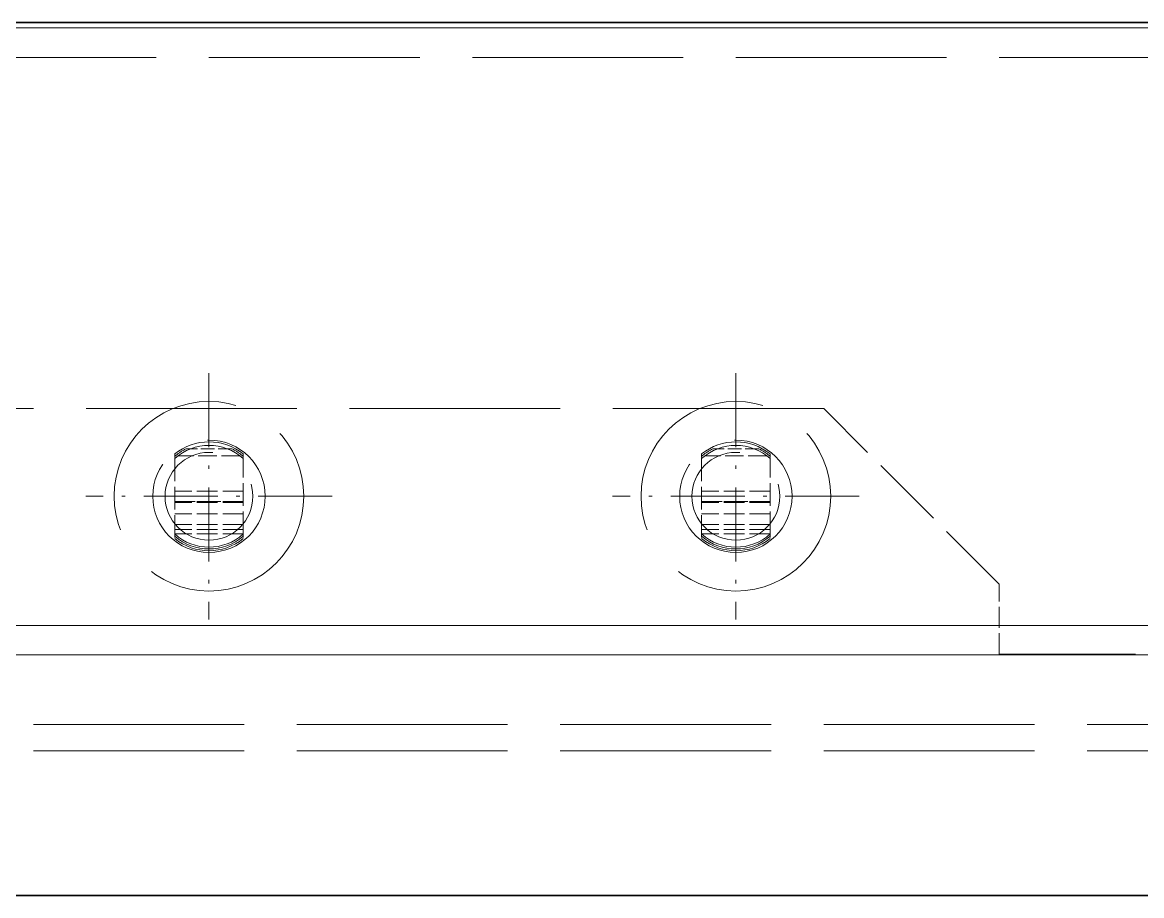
# Model space of a CAD drawing. Extents: x 23 to 587, y 4 to 413.
# Drawn here: x 179.6 to 211.46, y 88.35 to 113.22 of the extents above; entities that cross this region are included whole.
import ezdxf

# ---------------------------------------------------------------- set-up
doc = ezdxf.new("R2010")
doc.units = 0
doc.linetypes.add('DASHDOT', pattern=[18.5, 12, -3, 0.5, -3])
doc.linetypes.add('DASHED', pattern=[15, 12, -3])
doc.layers.get('0').update_dxf_attribs({"lineweight": 13})

# ---------------------------------------------------------------- blocks, each defined once
blk = doc.blocks.new('BLOCK412')
at = {"color": 7, "linetype": 'DASHDOT', "lineweight": 13, "ltscale": 0.351}
for p, q in [((189.39, 95.82), (189.39, 81.78)), ((196.41, 88.8), (182.37, 88.8))]:
    blk.add_line(p, q, dxfattribs=at)
blk = doc.blocks.new('BLOCK414')
at = {"color": 7, "linetype": 'DASHDOT', "lineweight": 13, "ltscale": 0.351}
for p, q in [((159.39, 95.82), (159.39, 81.78)), ((166.41, 88.8), (152.37, 88.8))]:
    blk.add_line(p, q, dxfattribs=at)
blk = doc.blocks.new('BLOCK424')
at = {"color": 7, "lineweight": 35}
for p, q in [((-65.61, 115.8), (554.39, 115.8)), ((-67.61, 66.05), (556.39, 66.05))]:
    blk.add_line(p, q, dxfattribs=at)
at = {"color": 7, "lineweight": 13}
for p, q in [((-65.61, 115.482), (554.39, 115.482)), ((-67.61, 81.441), (556.39, 81.441)), ((-67.61, 79.759), (556.39, 79.759))]:
    blk.add_line(p, q, dxfattribs=at)
at = {"color": 7, "linetype": 'DASHED', "lineweight": 13}
for p, q in [((-65.61, 113.8), (556.39, 113.8)), ((-65.61, 113.8), (554.39, 113.8)), ((194.39, 93.8), (24.39, 93.8)), ((-67.61, 79.759), (556.39, 79.759)), ((227.14, 79.8), (204.39, 79.8)), ((14.39, 75.8), (474.39, 75.8)), ((14.39, 75.8), (474.39, 75.8)), ((14.39, 74.3), (474.39, 74.3))]:
    blk.add_line(p, q, dxfattribs=at)
at = {"color": 7, "linetype": 'DASHED', "lineweight": 13, "ltscale": 0.353553}
blk.add_line((204.39, 83.8), (194.39, 93.8), dxfattribs=at)
at = {"color": 7, "linetype": 'DASHED', "lineweight": 13, "ltscale": 0.006584}
for p, q in [((157.44, 91.21), (157.44, 90.947)), ((161.34, 91.21), (161.34, 90.947)), ((187.44, 91.21), (187.44, 90.947)), ((191.34, 91.21), (191.34, 90.947)), ((157.44, 86.653), (157.44, 86.39)), ((161.34, 86.653), (161.34, 86.39)), ((187.44, 86.653), (187.44, 86.39)), ((191.34, 86.653), (191.34, 86.39))]:
    blk.add_line(p, q, dxfattribs=at)
at = {"color": 7, "linetype": 'DASHED', "lineweight": 13, "ltscale": 0.065383}
for p, q in [((160.698, 91.5), (158.082, 91.5)), ((190.698, 91.5), (188.082, 91.5))]:
    blk.add_line(p, q, dxfattribs=at)
at = {"color": 7, "linetype": 'DASHED', "lineweight": 13, "ltscale": 0.107325}
for p, q in [((157.44, 90.947), (157.44, 86.653)), ((161.34, 86.653), (161.34, 90.947)), ((187.44, 90.947), (187.44, 86.653)), ((191.34, 86.653), (191.34, 90.947))]:
    blk.add_line(p, q, dxfattribs=at)
at = {"color": 7, "linetype": 'DASHED', "lineweight": 13, "ltscale": 0.088318}
for p, q in [((161.156, 91.1), (157.624, 91.1)), ((191.156, 91.1), (187.624, 91.1))]:
    blk.add_line(p, q, dxfattribs=at)
at = {"color": 7, "linetype": 'DASHED', "lineweight": 13, "ltscale": 0.0975}
for p, q in [((161.34, 89.1), (157.44, 89.1)), ((191.34, 89.1), (187.44, 89.1)), ((161.34, 88.5), (157.44, 88.5)), ((157.44, 88.499), (161.34, 88.499)), ((161.34, 88.455), (157.44, 88.455)), ((191.34, 88.5), (187.44, 88.5)), ((187.44, 88.499), (191.34, 88.499)), ((191.34, 88.455), (187.44, 88.455)), ((161.34, 87.8), (157.44, 87.8)), ((191.34, 87.8), (187.44, 87.8)), ((161.34, 87.184), (157.44, 87.184)), ((161.34, 86.9), (157.44, 86.9)), ((191.34, 87.184), (187.44, 87.184)), ((191.34, 86.9), (187.44, 86.9)), ((161.34, 86.653), (157.44, 86.653)), ((191.34, 86.653), (187.44, 86.653))]:
    blk.add_line(p, q, dxfattribs=at)
at = {"color": 7, "linetype": 'DASHED', "lineweight": 13, "ltscale": 0.1}
blk.add_line((204.39, 79.8), (204.39, 83.8), dxfattribs=at)
at = {"color": 7, "linetype": 'DASHED', "lineweight": 13}
for centre, radius in [((159.39, 88.8), 5.4), ((189.39, 88.8), 5.4), ((159.39, 88.8), 3.2), ((189.39, 88.8), 3.2), ((159.39, 88.8), 2.5), ((189.39, 88.8), 2.5)]:
    blk.add_circle(centre, radius, dxfattribs=at)
for centre, radius, start, end in [((159.39, 88.8), 3.1, 51.02124, 128.97876), ((189.39, 88.8), 3.1, 51.02124, 128.97876), ((159.39, 88.8), 2.9, 47.74636, 132.25364), ((159.39, 88.8), 3, 115.84193, 130.5416), ((159.39, 88.8), 3, 49.4584, 64.15807), ((189.39, 88.8), 2.9, 47.74636, 132.25364), ((189.39, 88.8), 3, 115.84193, 130.5416), ((189.39, 88.8), 3, 49.4584, 64.15807), ((159.39, 88.8), 2.9, 227.74636, 312.25364), ((159.39, 88.8), 3, 229.4584, 310.5416), ((159.39, 88.8), 3.1, 231.02124, 308.97876), ((189.39, 88.8), 2.9, 227.74636, 312.25364), ((189.39, 88.8), 3, 229.4584, 310.5416), ((189.39, 88.8), 3.1, 231.02124, 308.97876)]:
    blk.add_arc(centre, radius, start, end, dxfattribs=at)

msp = doc.modelspace()

# ---------------------------------------------------------------- block references
at = {"lineweight": 0, "xscale": 0.5, "yscale": 0.5, "zscale": 0.5}
for name in ['BLOCK424', 'BLOCK414', 'BLOCK412']:
    msp.add_blockref(name, (105.216, 55.325), dxfattribs=at)

doc.saveas('drawing.dxf')
